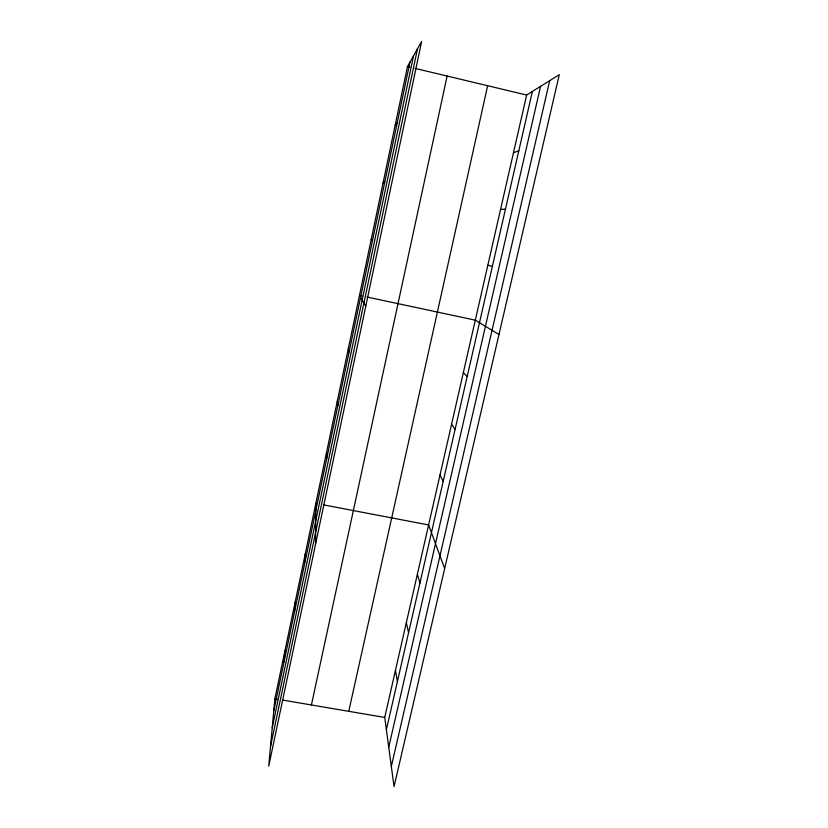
<?xml version="1.0" encoding="UTF-8"?>
<svg xmlns="http://www.w3.org/2000/svg" width="828" height="828" viewBox="0 0 828 828"><rect width="100%" height="100%" fill="white"/><g stroke="black" fill="none" stroke-linecap="round" stroke-linejoin="round"><path stroke-width="1.24" d="M315.499 544.431L315.861 503.393M305.046 561.87L305.377 553.373M294.457 612.275L295.058 602.577M284.045 661.882L284.894 651.036M274.886 698.749L268.717 766.159L421.659 41.4L407.469 66.571L274.886 698.749L277.401 699.184M273.789 710.724L409.964 62.152M272.236 727.719L413.514 55.849M270.508 746.514L417.478 48.811M311.411 704.97L447.13 76.041M348.754 711.324L487.651 85.719M384.72 717.441L526.639 95.034L559.283 74.686L394.056 786.6L384.72 717.441L282.441 700.043M386.376 729.747L532.383 91.453M388.736 747.198L540.57 86.35M391.334 766.469L549.688 80.668M395.163 125.245L397.295 122.492M383.074 182.926L384.844 181.777M513.484 152.745L518.814 150.768M500.547 209.484L505.484 209.07M323.355 504.832L428.614 524.952L444.657 568.567M361.971 295.938L359.476 295.41L365.779 306.174M366.939 297.004L475.303 320.167L498.984 334.522M487.827 265.281L492.37 266.368M407.469 66.571L409.953 67.161M414.911 68.351L526.639 95.034M371.172 239.644L372.61 240.037M463.359 372.579L467.189 376.481M451.591 424.174L455.079 429.39M440.01 474.951L443.177 481.451M417.384 574.187L419.92 583.109M348.309 348.65L349.116 351.962M406.331 622.666L408.566 632.758M395.442 670.411L397.388 681.63M337.317 401.052L337.824 405.72M326.501 452.626L326.718 458.619"/></g></svg>
